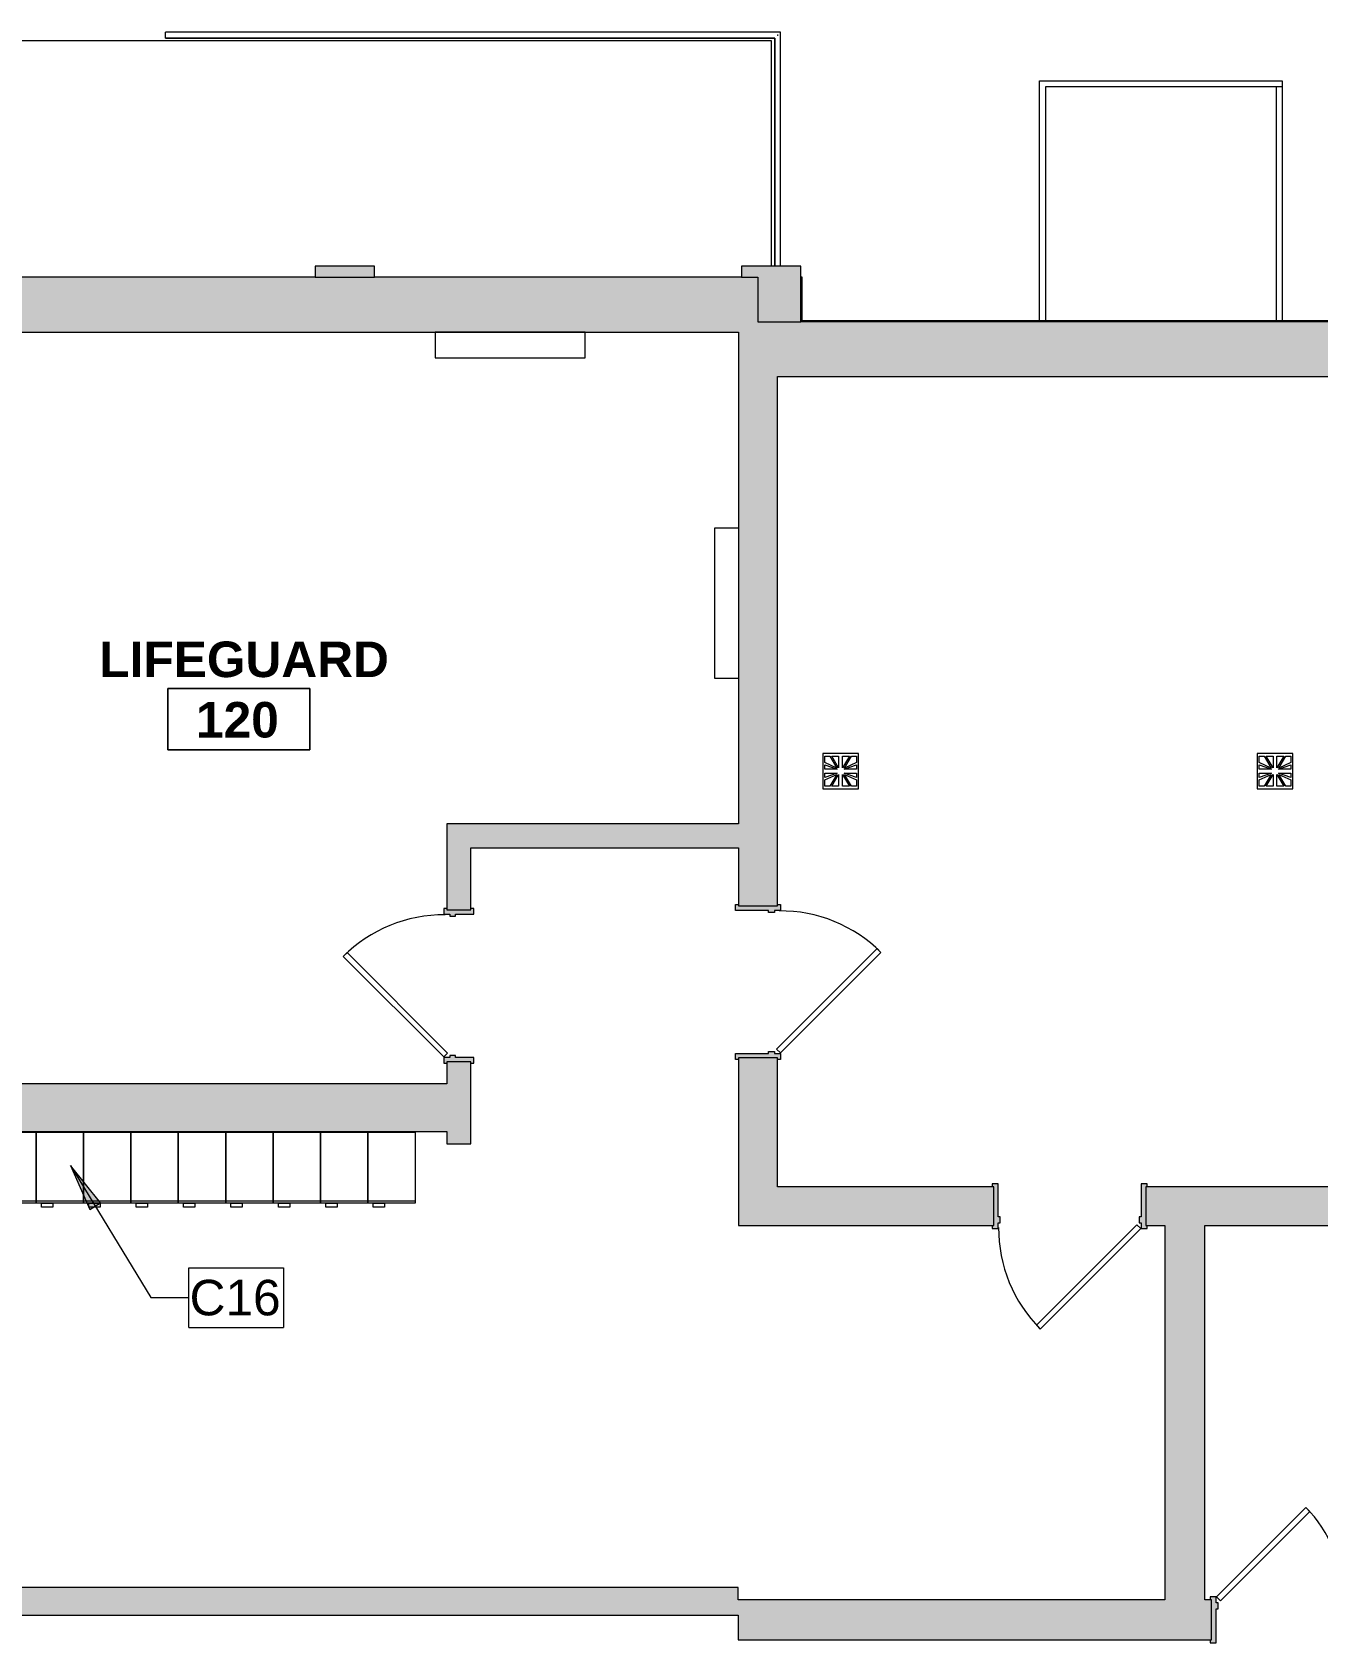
# Model space of a CAD drawing. Header units: inches. Extents: x 899 to 4491, y -721 to 1008.
# Drawn here: x 3336.6 to 3662.2, y 104.4 to 512.5 of the extents above; entities that cross this region are included whole.
import ezdxf

# ---------------------------------------------------------------- set-up
doc = ezdxf.new("R2010")
doc.units = ezdxf.units.IN
doc.header["$MEASUREMENT"] = 0
for name, color, linetype, lineweight in [('A-ANNO-KEYN', 231, 'Continuous', 9), ('A-AREA-IDEN', 2, 'Continuous', 9), ('A-DOOR', 31, 'Continuous', 13), ('A-FLOR', 192, 'Continuous', 13), ('A-FLOR-HRAL', 11, 'Continuous', 13), ('A-WALL', 113, 'Continuous', 13), ('A-WALL-PATT', 111, 'Continuous', 13), ('I-WALL', 2, 'Continuous', 13), ('M-EQPM', 50, 'Continuous', 13), ('P-SANR-FIXT', 6, 'Continuous', 13), ('Q-SPCQ', 91, 'Continuous', 13)]:
    doc.layers.add(name, color=color, linetype=linetype, lineweight=lineweight)
doc.styles.add('Arial', font='arial.ttf', dxfattribs={"height": 9})
doc.styles.add('Swis721 Lt BT_B', font='', dxfattribs={"height": 9})
doc.styles.get('Swis721 Lt BT_B').set_extended_font_data('Swis721 Lt BT', bold=True)

# ---------------------------------------------------------------- blocks, each defined once
blk = doc.blocks.new('Door - Single - Solid Door 36_ x 84_-7220995-FIRST FLOOR CONSTRUCTION')
at = {"layer": 'A-DOOR'}
h = blk.add_hatch(color=250, dxfattribs=at)
h.paths.add_polyline_path([(-15.63, 5.78), (-15.63, 5.03), (-15.26, 5.03), (-15.26, -4.85), (-15.63, -4.85), (-15.63, -5.6), (-14.13, -5.6), (-14.13, 2.78), (-13.63, 2.78), (-13.63, 4.28), (-14.13, 4.28), (-14.13, 5.78), (-15.26, 5.78)], flags=0)
h.paths.add_polyline_path([(23.24, 5.78), (22.12, 5.78), (22.12, 4.28), (21.62, 4.28), (21.62, 2.78), (22.12, 2.78), (22.12, -5.6), (23.62, -5.6), (23.62, -4.85), (23.24, -4.85), (23.24, 5.03), (23.62, 5.03), (23.62, 5.78)], flags=0)
at = {"layer": 'A-DOOR', "color": 8, "lineweight": 20}
for p, q in [((-14.01, 5.78), (11.45, 31.23)), ((12.42, 30.26), (-13.03, 4.8)), ((11.45, 31.23), (12.42, 30.26)), ((-15.63, 5.78), (-15.63, 5.03)), ((-14.13, 5.78), (-15.63, 5.78)), ((-14.13, 4.28), (-14.13, 5.78)), ((-13.63, 4.28), (-14.13, 4.28)), ((-13.03, 4.8), (-14.01, 5.78)), ((-13.63, 2.78), (-13.63, 4.28)), ((22.12, 4.28), (21.62, 4.28)), ((21.62, 4.28), (21.62, 2.78)), ((23.62, 5.78), (22.12, 5.78)), ((22.12, 5.78), (22.12, 4.28)), ((23.62, 5.03), (23.62, 5.78)), ((-14.13, -5.6), (-14.13, 2.78)), ((-14.13, 2.78), (-13.63, 2.78)), ((21.62, 2.78), (22.12, 2.78)), ((22.12, 2.78), (22.12, -5.6)), ((-15.63, -4.85), (-15.63, -5.6)), ((-15.63, -5.6), (-14.13, -5.6)), ((22.12, -5.6), (23.62, -5.6)), ((23.62, -5.6), (23.62, -4.85))]:
    blk.add_line(p, q, dxfattribs=at)
at = {"layer": 'A-DOOR', "lineweight": 9}
blk.add_arc((-14.01, 5.78), 36, 359.5, 45, dxfattribs=at)
blk = doc.blocks.new('Door - Single - Solid Door 32_ x 84_-7220631-FIRST FLOOR CONSTRUCTION')
at = {"layer": 'A-DOOR'}
h = blk.add_hatch(color=250, dxfattribs=at)
h.paths.add_polyline_path([(21.35, -5.72), (21.62, -5.72), (21.62, -4.97), (21.24, -4.97), (21.24, 5.15), (21.62, 5.15), (21.62, 5.9), (20.12, 5.9), (20.12, 4.4), (19.62, 4.4), (19.62, 2.9), (20.12, 2.9), (20.12, -5.72), (21.24, -5.72)], flags=0)
h.paths.add_polyline_path([(-12.38, -5.72), (-12.13, -5.72), (-12.13, 2.9), (-11.63, 2.9), (-11.63, 4.4), (-12.13, 4.4), (-12.13, 5.9), (-13.63, 5.9), (-13.63, 5.15), (-13.26, 5.15), (-13.26, -4.97), (-13.63, -4.97), (-13.63, -5.72), (-13.26, -5.72)], flags=0)
at = {"layer": 'A-DOOR', "color": 8, "lineweight": 20}
for p, q in [((-12.01, 5.9), (10.62, 28.53)), ((11.59, 27.56), (-11.03, 4.93)), ((10.62, 28.53), (11.59, 27.56)), ((-13.63, 5.9), (-13.63, 5.15)), ((-12.13, 5.9), (-13.63, 5.9)), ((-12.13, 4.4), (-12.13, 5.9)), ((-11.63, 4.4), (-12.13, 4.4)), ((-11.03, 4.93), (-12.01, 5.9)), ((-11.63, 2.9), (-11.63, 4.4)), ((20.12, 4.4), (19.62, 4.4)), ((19.62, 4.4), (19.62, 2.9)), ((21.62, 5.9), (20.12, 5.9)), ((20.12, 5.9), (20.12, 4.4)), ((21.62, 5.15), (21.62, 5.9)), ((-12.13, -5.72), (-12.13, 2.9)), ((-12.13, 2.9), (-11.63, 2.9)), ((19.62, 2.9), (20.12, 2.9)), ((20.12, 2.9), (20.12, -5.72)), ((-13.63, -4.97), (-13.63, -5.72)), ((-13.63, -5.72), (-12.13, -5.72)), ((20.12, -5.72), (21.62, -5.72)), ((21.62, -5.72), (21.62, -4.97))]:
    blk.add_line(p, q, dxfattribs=at)
at = {"layer": 'A-DOOR', "lineweight": 9}
blk.add_arc((-12.01, 5.9), 32, 359.5, 45, dxfattribs=at)
blk = doc.blocks.new('Door - Single - Solid Door 36_ x 84_-7220078-FIRST FLOOR CONSTRUCTION')
at = {"layer": 'A-DOOR'}
h = blk.add_hatch(color=250, dxfattribs=at)
h.paths.add_polyline_path([(-15.63, -2.97), (-15.63, -3.72), (-14.13, -3.72), (-14.13, 0.9), (-13.63, 0.9), (-13.63, 2.4), (-14.13, 2.4), (-14.13, 3.9), (-15.63, 3.9), (-15.63, 3.15), (-15.26, 3.15), (-15.26, -2.97)], flags=0)
h.paths.add_polyline_path([(21.62, 0.9), (22.12, 0.9), (22.12, -3.72), (23.62, -3.72), (23.62, -2.97), (23.24, -2.97), (23.24, 3.15), (23.62, 3.15), (23.62, 3.9), (22.12, 3.9), (22.12, 2.4), (21.62, 2.4), (21.62, 2.07)], flags=0)
at = {"layer": 'A-DOOR', "color": 8, "lineweight": 20}
for p, q in [((-14.01, 3.9), (11.45, 29.36)), ((11.45, 29.36), (12.42, 28.38)), ((12.42, 28.38), (-13.03, 2.93)), ((-15.63, 3.9), (-15.63, 3.15)), ((-14.13, 3.9), (-15.63, 3.9)), ((-14.13, 2.4), (-14.13, 3.9)), ((-13.63, 2.4), (-14.13, 2.4)), ((-14.13, -3.72), (-14.13, 0.9)), ((-14.13, 0.9), (-13.63, 0.9)), ((-13.03, 2.93), (-14.01, 3.9)), ((-13.63, 0.9), (-13.63, 2.4)), ((22.12, 2.4), (21.62, 2.4)), ((21.62, 2.4), (21.62, 0.9)), ((21.62, 0.9), (22.12, 0.9)), ((23.62, 3.9), (22.12, 3.9)), ((22.12, 3.9), (22.12, 2.4)), ((22.12, 0.9), (22.12, -3.72)), ((23.62, 3.15), (23.62, 3.9)), ((-15.63, -2.97), (-15.63, -3.72)), ((-15.63, -3.72), (-14.13, -3.72)), ((22.12, -3.72), (23.62, -3.72)), ((23.62, -3.72), (23.62, -2.97))]:
    blk.add_line(p, q, dxfattribs=at)
at = {"layer": 'A-DOOR', "lineweight": 9}
blk.add_arc((-14.01, 3.9), 36, 359.5, 45, dxfattribs=at)
blk = doc.blocks.new('Door - Single - Solid Door 36_ x 84_-7221003-FIRST FLOOR CONSTRUCTION')
at = {"layer": 'A-DOOR'}
h = blk.add_hatch(color=250, dxfattribs=at)
h.paths.add_polyline_path([(-15.63, -5.03), (-15.63, -5.78), (-14.13, -5.78), (-14.13, -4.28), (-13.63, -4.28), (-13.63, -2.78), (-14.13, -2.78), (-14.13, 5.6), (-15.63, 5.6), (-15.63, 4.85), (-15.26, 4.85), (-15.26, -5.03)], flags=0)
h.paths.add_polyline_path([(21.62, -2.78), (21.62, -4.28), (22.12, -4.28), (22.12, -5.78), (23.62, -5.78), (23.62, -5.03), (23.24, -5.03), (23.24, 4.85), (23.62, 4.85), (23.62, 5.6), (22.12, 5.6), (22.12, -2.78)], flags=0)
at = {"layer": 'A-DOOR', "color": 8, "lineweight": 20}
for p, q in [((-15.63, 5.6), (-14.13, 5.6)), ((-15.63, 4.85), (-15.63, 5.6)), ((-14.13, 5.6), (-14.13, -2.78)), ((22.12, 5.6), (23.62, 5.6)), ((22.12, -2.78), (22.12, 5.6)), ((23.62, 5.6), (23.62, 4.85)), ((-14.13, -2.78), (-13.63, -2.78)), ((-13.63, -2.78), (-13.63, -4.28)), ((21.62, -2.78), (22.12, -2.78)), ((21.62, -4.28), (21.62, -2.78)), ((-15.63, -5.78), (-15.63, -5.03)), ((-14.13, -5.78), (-15.63, -5.78)), ((-14.13, -4.28), (-14.13, -5.78)), ((-13.63, -4.28), (-14.13, -4.28)), ((-13.03, -4.8), (-14.01, -5.78)), ((-14.01, -5.78), (11.45, -31.23)), ((12.42, -30.26), (-13.03, -4.8)), ((22.12, -4.28), (21.62, -4.28)), ((22.12, -5.78), (22.12, -4.28)), ((23.62, -5.78), (22.12, -5.78)), ((23.62, -5.03), (23.62, -5.78)), ((11.45, -31.23), (12.42, -30.26))]:
    blk.add_line(p, q, dxfattribs=at)
at = {"layer": 'A-DOOR', "lineweight": 9}
blk.add_arc((-14.01, -5.78), 36, 315, 0.5, dxfattribs=at)
blk = doc.blocks.new('Floor Drain 9L x 9W - Floor Drain 9L x 9W-V7-FIRST FLOOR CONSTRUCTION')
at = {"layer": 'P-SANR-FIXT', "lineweight": 9}
for p, q in [((4.5, 4.5), (-4.5, 4.5)), ((-4.5, 4.5), (-4.5, -4.5)), ((4.5, -4.5), (4.5, 4.5)), ((-4, 2.21), (-4, 3.83)), ((-4, 3.83), (-2.75, 3.83)), ((-0.99, 0.8), (-4, 2.21)), ((-4, 1.63), (-0.91, 0.5)), ((-4, 0.5), (-4, 1.63)), ((-0.91, 0.5), (-4, 0.5)), ((-2.75, 3.83), (-0.99, 0.8)), ((-0.5, 0.83), (-2.25, 3.83)), ((-2.25, 3.83), (-0.5, 3.83)), ((-0.5, 3.83), (-0.5, 0.83)), ((0.5, 3.83), (2.25, 3.83)), ((2.25, 3.83), (0.5, 0.83)), ((0.5, 0.83), (0.5, 3.83)), ((0.91, 0.5), (4, 1.63)), ((4, 0.5), (0.91, 0.5)), ((0.99, 0.8), (2.75, 3.83)), ((4, 2.21), (0.99, 0.8)), ((2.75, 3.83), (4, 3.83)), ((4, 3.83), (4, 2.21)), ((4, 1.63), (4, 0.5)), ((-4, -1.63), (-4, -0.5)), ((-4, -0.5), (-0.91, -0.5)), ((-0.91, -0.5), (-4, -1.63)), ((-4, -2.21), (-0.99, -0.8)), ((-4, -3.83), (-4, -2.21)), ((-2.75, -3.83), (-4, -3.83)), ((-0.99, -0.8), (-2.75, -3.83)), ((-2.25, -3.83), (-0.5, -0.83)), ((-0.5, -3.83), (-2.25, -3.83)), ((-0.5, -0.83), (-0.5, -3.83)), ((0.5, -3.83), (0.5, -0.83)), ((0.5, -0.83), (2.25, -3.83)), ((2.25, -3.83), (0.5, -3.83)), ((4, -1.63), (0.91, -0.5)), ((0.91, -0.5), (4, -0.5)), ((2.75, -3.83), (0.99, -0.8)), ((0.99, -0.8), (4, -2.21)), ((4, -3.83), (2.75, -3.83)), ((4, -0.5), (4, -1.63)), ((4, -2.21), (4, -3.83)), ((-4.5, -4.5), (4.5, -4.5))]:
    blk.add_line(p, q, dxfattribs=at)
blk = doc.blocks.new('Heater 38W x 6_5D x 16H - Heater 38W x 6_5D x 16H-V14-FIRST FLOOR CONSTRUCTION')
at = {"layer": 'M-EQPM', "lineweight": 9}
for p, q in [((19, 3.25), (-19, 3.25)), ((-19, 3.25), (-19, -2.8125)), ((19, -2.8125), (19, 3.25))]:
    blk.add_line(p, q, dxfattribs=at)
blk = doc.blocks.new('Heater 38W x 6_5D x 16H - Heater 38W x 6_5D x 16H-V10-FIRST FLOOR CONSTRUCTION')
at = {"layer": 'M-EQPM', "lineweight": 9}
for p, q in [((19, 3.25), (-19, 3.25)), ((-19, 3.25), (-19, -3.25)), ((19, -3.25), (19, 3.25)), ((-19, -3.25), (19, -3.25))]:
    blk.add_line(p, q, dxfattribs=at)
blk = doc.blocks.new('Top Rail Type - Top Rail_Internal_-6981539-FIRST FLOOR CONSTRUCTION')
at = {"layer": 'A-FLOR-HRAL', "lineweight": 9}
for p, q in [((317.6, 512.46), (161.85, 512.46)), ((161.85, 511.62), (161.85, 511.8)), ((161.85, 510.96), (316.1, 510.96)), ((316.1, 510.96), (316.1, 453.21)), ((317.6, 453.21), (317.6, 512.46))]:
    blk.add_line(p, q, dxfattribs=at)
blk.add_open_spline([(316.9, 511.76), (316.9, 511.76), (316.88, 511.75), (316.85, 511.71), (316.8, 511.67), (316.77, 511.63), (316.76, 511.62)], degree=3, knots=[0.47799593, 0.47799593, 0.47799593, 0.47799593, 0.47916667, 0.5, 0.52083333, 0.53913032, 0.53913032, 0.53913032, 0.53913032], dxfattribs=at)
blk = doc.blocks.new('Top Rail Type - Top Rail_Internal_-V18-FIRST FLOOR CONSTRUCTION')
at = {"layer": 'A-FLOR-HRAL', "lineweight": 9}
for p, q in [((161.85, 510.96), (161.85, 512.46)), ((317.6, 512.46), (161.85, 512.46)), ((316.1, 510.96), (161.85, 510.96)), ((316.1, 453.21), (316.1, 510.96)), ((317.6, 453.21), (317.6, 512.46))]:
    blk.add_line(p, q, dxfattribs=at)
blk = doc.blocks.new('Heavy_Duty_Plastic_Lockers-Salsbury_Industries-42000_Series-1_Wide_Units - 42168-7279714-FIRST FLOOR CONSTRUCTION')
at = {"layer": 'Q-SPCQ', "lineweight": 9}
for p, q in [((-5.82, -9), (-5.82, 9)), ((-5.82, 9), (6.18, 9)), ((6.18, 9), (6.18, -9)), ((6.18, -8.5), (-5.82, -8.5)), ((6.18, -9), (-5.82, -9)), ((-4.48, -10), (-4.48, -9)), ((-4.48, -9), (-1.6, -9)), ((-4.48, -10), (-4.48, -9)), ((-4.48, -9), (-1.6, -9)), ((-1.6, -10), (-4.48, -10)), ((-1.6, -10), (-4.48, -10)), ((-1.6, -9), (-1.6, -10)), ((-1.6, -9), (-1.6, -10))]:
    blk.add_line(p, q, dxfattribs=at)
blk = doc.blocks.new('Room Tag - Room Name and Number-3379422-FIRST FLOOR CONSTRUCTION')
at = {"layer": 'A-AREA-IDEN'}
for p, q in [((-0.1881, -0.1636), (-0.1881, -0.0018)), ((-0.1881, -0.0018), (0.1869, -0.0018)), ((0.1869, -0.0018), (-0.1881, -0.0018)), ((-0.1881, -0.0018), (-0.1881, -0.1636)), ((0.1869, -0.0018), (0.1869, -0.1636)), ((0.1869, -0.1636), (0.1869, -0.0018)), ((0.1869, -0.1636), (-0.1881, -0.1636)), ((-0.1881, -0.1636), (0.1869, -0.1636))]:
    blk.add_line(p, q, dxfattribs=at)
blk = doc.blocks.new('Keynote Tag - Keynote Number - Boxed-135510-FIRST FLOOR CONSTRUCTION')
at = {"layer": 'A-ANNO-KEYN'}
for p, q in [((-0.125, -0.0792), (-0.125, 0.0781)), ((-0.125, 0.0781), (0.125, 0.0781)), ((0.125, 0.0781), (0.125, -0.0792)), ((-0.125, -0.0792), (0.125, -0.0792))]:
    blk.add_line(p, q, dxfattribs=at)

msp = doc.modelspace()

# ---------------------------------------------------------------- hatches: boundary and pattern name
at = {"layer": 'A-ANNO-KEYN'}
msp.add_hatch(color=256, dxfattribs=at).paths.add_polyline_path([(3346.27, 225.32), (3351.17, 214.25), (3353.87, 215.9)], flags=0)
at = {"layer": 'A-WALL'}
for points in [[(3408.25, 450.38), (3423.25, 450.38), (3423.25, 453.21), (3408.25, 453.21), (3408.25, 452.63)], [(3531.25, 439.13), (3531.25, 453.21), (3516.25, 453.21), (3516.25, 450.38), (3520.38, 450.38), (3520.38, 439.13), (3525.32, 439.13)]]:
    msp.add_hatch(color=250, dxfattribs=at).paths.add_polyline_path(points, flags=0)
at = {"layer": 'A-WALL-PATT', "lineweight": 9}
for points in [[(3429.81, 436.5), (3520.38, 436.5), (3520.38, 450.38), (3300.29, 450.38), (3300.29, 436.5), (3338.39, 436.5)], [(4013.61, 425.25), (4013.61, 439.13), (3520.38, 439.13), (3520.38, 425.25), (3978.3, 425.25)], [(3447.7, 305.81), (3515.45, 305.81), (3515.45, 311.93), (3441.57, 311.93), (3441.57, 305.81), (3441.79, 305.81)], [(3429.81, 234.01), (3441.57, 234.01), (3441.57, 246.01), (3295.72, 246.01), (3295.72, 234.01), (3384.75, 234.01)], [(3626.96, 115.31), (3633.58, 115.31), (3633.58, 210.12), (3623.45, 210.12), (3623.45, 115.31)]]:
    msp.add_hatch(color=7, dxfattribs=at).paths.add_polyline_path(points, flags=0)
h = msp.add_hatch(color=7, dxfattribs=at)
h.paths.add_polyline_path([(3515.45, 210.12), (3525.32, 210.12), (3525.32, 252.62), (3515.45, 252.62), (3515.45, 219.99)], flags=0)
h.paths.add_polyline_path([(3521.22, 291.12), (3525.32, 291.12), (3525.32, 425.25), (3520.38, 425.25), (3520.38, 436.5), (3515.45, 436.5), (3515.45, 291.12), (3520.38, 291.12)], flags=0)
h = msp.add_hatch(color=7, dxfattribs=at)
h.paths.add_polyline_path([(3447.7, 230.81), (3447.7, 251.62), (3441.57, 251.62), (3441.57, 230.81)], flags=0)
h.paths.add_polyline_path([(3447.7, 290.12), (3447.7, 305.81), (3441.57, 305.81), (3441.57, 290.12), (3441.79, 290.12)], flags=0)
h = msp.add_hatch(color=7, dxfattribs=at)
h.paths.add_polyline_path([(4024.01, 210.12), (4038.66, 210.12), (4038.66, 219.99), (3618.58, 219.99), (3618.58, 210.12), (4001.15, 210.12)], flags=0)
h.paths.add_polyline_path([(3525.32, 210.12), (3580.08, 210.12), (3580.08, 219.99), (3525.32, 219.99)], flags=0)
h = msp.add_hatch(color=7, dxfattribs=at)
h.paths.add_polyline_path([(3291.88, 111.45), (3515.39, 111.45), (3515.39, 118.45), (3291.88, 118.45)], flags=0)
h.paths.add_polyline_path([(3217.25, 111.45), (3217.25, 118.45), (3080.42, 118.45), (3080.42, 111.45), (3204.2, 111.45)], flags=0)
h.paths.add_polyline_path([(3044.42, 111.45), (3044.42, 118.45), (2991.95, 118.45), (2991.95, 111.45), (2992.83, 111.45)], flags=0)
h = msp.add_hatch(color=7, dxfattribs=at)
h.paths.add_polyline_path([(4252.54, 105.19), (4275.19, 105.19), (4275.19, 115.31), (4251.74, 115.31), (4251.74, 105.19)], flags=0)
h.paths.add_polyline_path([(4309.69, 105.19), (4321.45, 105.19), (4321.45, 115.31), (4309.69, 115.31), (4309.69, 105.41)], flags=0)
h.paths.add_polyline_path([(4162.48, 105.19), (4213.24, 105.19), (4213.24, 115.31), (4158.8, 115.31), (4158.8, 105.19), (4161.13, 105.19)], flags=0)
h.paths.add_polyline_path([(4092.57, 105.19), (4120.3, 105.19), (4120.3, 115.31), (4094.32, 115.31), (4094.36, 114.85), (4094.48, 114.85), (4094.48, 114.76), (4094.36, 114.76), (4094.32, 111.31), (4078.71, 111.31), (4078.7, 115.31), (3980.14, 115.31), (3980.14, 105.19), (4069.71, 105.19)], flags=0)
h.paths.add_polyline_path([(3945.64, 105.19), (3945.64, 115.31), (3880.14, 115.31), (3880.14, 105.19), (3886.88, 105.19)], flags=0)
h.paths.add_polyline_path([(3817.09, 105.19), (3845.64, 105.19), (3845.64, 115.31), (3669.76, 115.31), (3669.76, 105.19), (3795.47, 105.19)], flags=0)
h.paths.add_polyline_path([(3635.26, 105.19), (3635.26, 115.31), (3515.39, 115.31), (3515.39, 105.19), (3629.94, 105.19)], flags=0)

# ---------------------------------------------------------------- linework, layer by layer
at = {"layer": 'A-ANNO-KEYN'}
for p, q in [((3346.27, 225.32), (3351.17, 214.25)), ((3353.87, 215.9), (3346.27, 225.32)), ((3346.27, 225.32), (3366.68, 191.89)), ((3351.17, 214.25), (3353.87, 215.9)), ((3366.68, 191.89), (3376.23, 191.89))]:
    msp.add_line(p, q, dxfattribs=at)
at = {"layer": 'A-FLOR'}
for p, q in [((3324.61, 510.38), (3523.75, 510.38)), ((3523.75, 510.38), (3523.75, 453.21)), ((3531.61, 450.38), (3531.25, 450.38)), ((3531.61, 439.38), (3531.61, 450.38)), ((4013.61, 439.38), (3531.61, 439.38))]:
    msp.add_line(p, q, dxfattribs=at)
at = {"layer": 'A-WALL', "lineweight": 9}
for p, q in [((3591.67, 439.38), (3591.67, 500.13)), ((3591.67, 500.13), (3653.17, 500.13)), ((3593.17, 498.63), (3593.17, 439.38)), ((3653.17, 498.63), (3593.17, 498.63)), ((3651.67, 439.38), (3651.67, 498.63)), ((3653.17, 500.13), (3653.17, 439.38)), ((3408.25, 450.38), (3423.25, 450.38)), ((3516.25, 450.38), (3520.38, 450.38)), ((3520.38, 450.38), (3520.38, 439.13)), ((3520.38, 439.13), (3531.25, 439.13))]:
    msp.add_line(p, q, dxfattribs=at)
at = {"layer": 'A-WALL', "color": 8, "lineweight": 20}
for p, q in [((3423.25, 453.21), (3408.25, 453.21)), ((3408.25, 453.21), (3408.25, 450.38)), ((3423.25, 450.38), (3423.25, 453.21)), ((3531.25, 453.21), (3516.25, 453.21)), ((3516.25, 453.21), (3516.25, 450.38)), ((3531.25, 439.13), (3531.25, 453.21)), ((3408.25, 450.38), (3324.61, 450.38)), ((3516.25, 450.38), (3423.25, 450.38)), ((4013.61, 439.13), (3531.25, 439.13)), ((3309.42, 436.5), (3515.45, 436.5)), ((3515.45, 436.5), (3515.45, 311.93)), ((3525.32, 425.25), (4027.48, 425.25)), ((3525.32, 291.12), (3525.32, 425.25)), ((3515.45, 305.81), (3515.45, 291.12)), ((3515.45, 291.12), (3525.32, 291.12)), ((3525.32, 252.62), (3515.45, 252.62)), ((3515.45, 252.62), (3515.45, 210.12)), ((3525.32, 219.99), (3525.32, 252.62)), ((3441.57, 246.01), (3295.72, 246.01)), ((3295.72, 234.01), (3441.57, 234.01)), ((3580.08, 219.99), (3525.32, 219.99)), ((3580.08, 210.12), (3580.08, 219.99)), ((4038.66, 219.99), (3618.58, 219.99)), ((3618.58, 219.99), (3618.58, 210.12)), ((3515.45, 210.12), (3580.08, 210.12)), ((3618.58, 210.12), (3623.45, 210.12)), ((3633.58, 210.12), (4038.66, 210.12))]:
    msp.add_line(p, q, dxfattribs=at)
at = {"layer": 'I-WALL', "color": 8, "lineweight": 20}
for p, q in [((3515.45, 311.93), (3441.57, 311.93)), ((3441.57, 311.93), (3441.57, 290.12)), ((3447.7, 305.81), (3515.45, 305.81)), ((3447.7, 290.12), (3447.7, 305.81)), ((3441.57, 290.12), (3447.7, 290.12)), ((3441.57, 251.62), (3441.57, 246.01)), ((3447.7, 251.62), (3441.57, 251.62)), ((3447.7, 230.81), (3447.7, 251.62)), ((3441.57, 234.01), (3441.57, 230.81)), ((3441.57, 230.81), (3447.7, 230.81)), ((3623.45, 210.12), (3623.45, 115.31)), ((3633.58, 115.31), (3633.58, 210.12)), ((3515.39, 118.45), (3291.88, 118.45)), ((3515.39, 115.31), (3515.39, 118.45)), ((3623.45, 115.31), (3515.39, 115.31)), ((3635.26, 115.31), (3633.58, 115.31)), ((3635.26, 105.19), (3635.26, 115.31)), ((3291.88, 111.45), (3515.39, 111.45)), ((3515.39, 111.45), (3515.39, 105.19)), ((3515.39, 105.19), (3635.26, 105.19))]:
    msp.add_line(p, q, dxfattribs=at)

# ---------------------------------------------------------------- block references
at = {"layer": 'A-ANNO-KEYN', "xscale": 95.99999999999994, "yscale": 95.99999999999994, "zscale": 95.99999999999994}
msp.add_blockref('Keynote Tag - Keynote Number - Boxed-135510-FIRST FLOOR CONSTRUCTION', (3388.23, 191.94), dxfattribs=at)
at = {"layer": 'A-AREA-IDEN', "xscale": 95.99999999999994, "yscale": 95.99999999999994, "zscale": 95.99999999999994}
msp.add_blockref('Room Tag - Room Name and Number-3379422-FIRST FLOOR CONSTRUCTION', (3388.96, 346.38), dxfattribs=at)
at = {"layer": 'A-DOOR'}
for name, p, rotation in [('Door - Single - Solid Door 36_ x 84_-7220078-FIRST FLOOR CONSTRUCTION', (3444.72, 266.87), 89.99999999999991), ('Door - Single - Solid Door 36_ x 84_-7221003-FIRST FLOOR CONSTRUCTION', (3520.29, 267.87), 89.99999999999991), ('Door - Single - Solid Door 36_ x 84_-7220995-FIRST FLOOR CONSTRUCTION', (3603.32, 215.14), 180)]:
    msp.add_blockref(name, p, dxfattribs=dict(at, rotation=rotation))
msp.add_blockref('Door - Single - Solid Door 32_ x 84_-7220631-FIRST FLOOR CONSTRUCTION', (3648.52, 110.16), dxfattribs=at)
at = {"layer": 'A-FLOR-HRAL', "lineweight": 9}
for name in ['Top Rail Type - Top Rail_Internal_-6981539-FIRST FLOOR CONSTRUCTION', 'Top Rail Type - Top Rail_Internal_-V18-FIRST FLOOR CONSTRUCTION']:
    msp.add_blockref(name, (3208.53, 0), dxfattribs=at)
at = {"layer": 'M-EQPM', "lineweight": 9}
for name, p, rotation in [('Heater 38W x 6_5D x 16H - Heater 38W x 6_5D x 16H-V10-FIRST FLOOR CONSTRUCTION', (3457.63, 433.19), 180), ('Heater 38W x 6_5D x 16H - Heater 38W x 6_5D x 16H-V14-FIRST FLOOR CONSTRUCTION', (3512.63, 367.79), 89.99999999999991)]:
    msp.add_blockref(name, p, dxfattribs=dict(at, rotation=rotation))
at = {"layer": 'P-SANR-FIXT', "lineweight": 9}
for p in [(3541.32, 325.25), (3651.32, 325.25)]:
    msp.add_blockref('Floor Drain 9L x 9W - Floor Drain 9L x 9W-V7-FIRST FLOOR CONSTRUCTION', p, dxfattribs=at)
at = {"layer": 'Q-SPCQ', "lineweight": 9}
for p in [(3331.41, 224.81), (3343.41, 224.81), (3355.41, 224.81), (3367.41, 224.81), (3379.41, 224.81), (3391.41, 224.81), (3403.41, 224.81), (3415.41, 224.81), (3427.41, 224.81)]:
    msp.add_blockref('Heavy_Duty_Plastic_Lockers-Salsbury_Industries-42000_Series-1_Wide_Units - 42168-7279714-FIRST FLOOR CONSTRUCTION', p, dxfattribs=at)

# ---------------------------------------------------------------- texts
at = {"layer": 'A-ANNO-KEYN', "insert": (3376.45, 196.39), "char_height": 9, "width": 28.179, "attachment_point": 1, "style": 'Arial'}
msp.add_mtext('C16', dxfattribs=at)
at = {"layer": 'A-AREA-IDEN', "char_height": 9, "attachment_point": 1, "style": 'Swis721 Lt BT_B'}
for s, insert, width in [('LIFEGUARD', (3353.6, 358.09), 85.446), ('120', (3378.07, 342.78), 25.452)]:
    msp.add_mtext(s, dxfattribs=dict(at, insert=insert, width=width))

doc.saveas('drawing.dxf')
